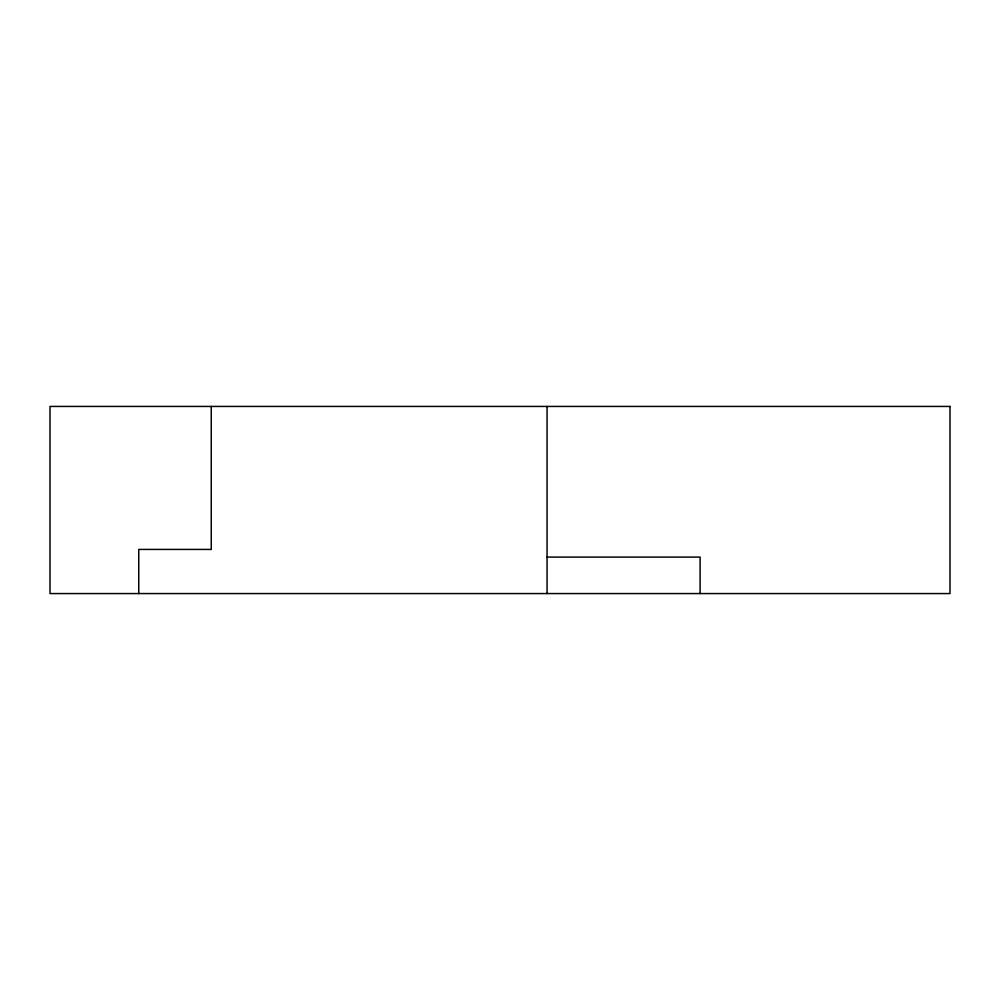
<?xml version="1.0" encoding="UTF-8"?>
<svg xmlns="http://www.w3.org/2000/svg" width="1000" height="1000" viewBox="0 0 1000 1000"><rect width="100%" height="100%" fill="white"/><g stroke="black" fill="none" stroke-linecap="round" stroke-linejoin="round"><path stroke-width="1.5" d="M547.062 557.1L700.1 557.1L700.1 593.562M547.062 406.438L547.062 593.562M211.25 406.438L211.25 549.425L138.75 549.425L138.75 593.562M950 406.438L50 406.438L50 593.562L950 593.562L950 406.438"/></g></svg>
